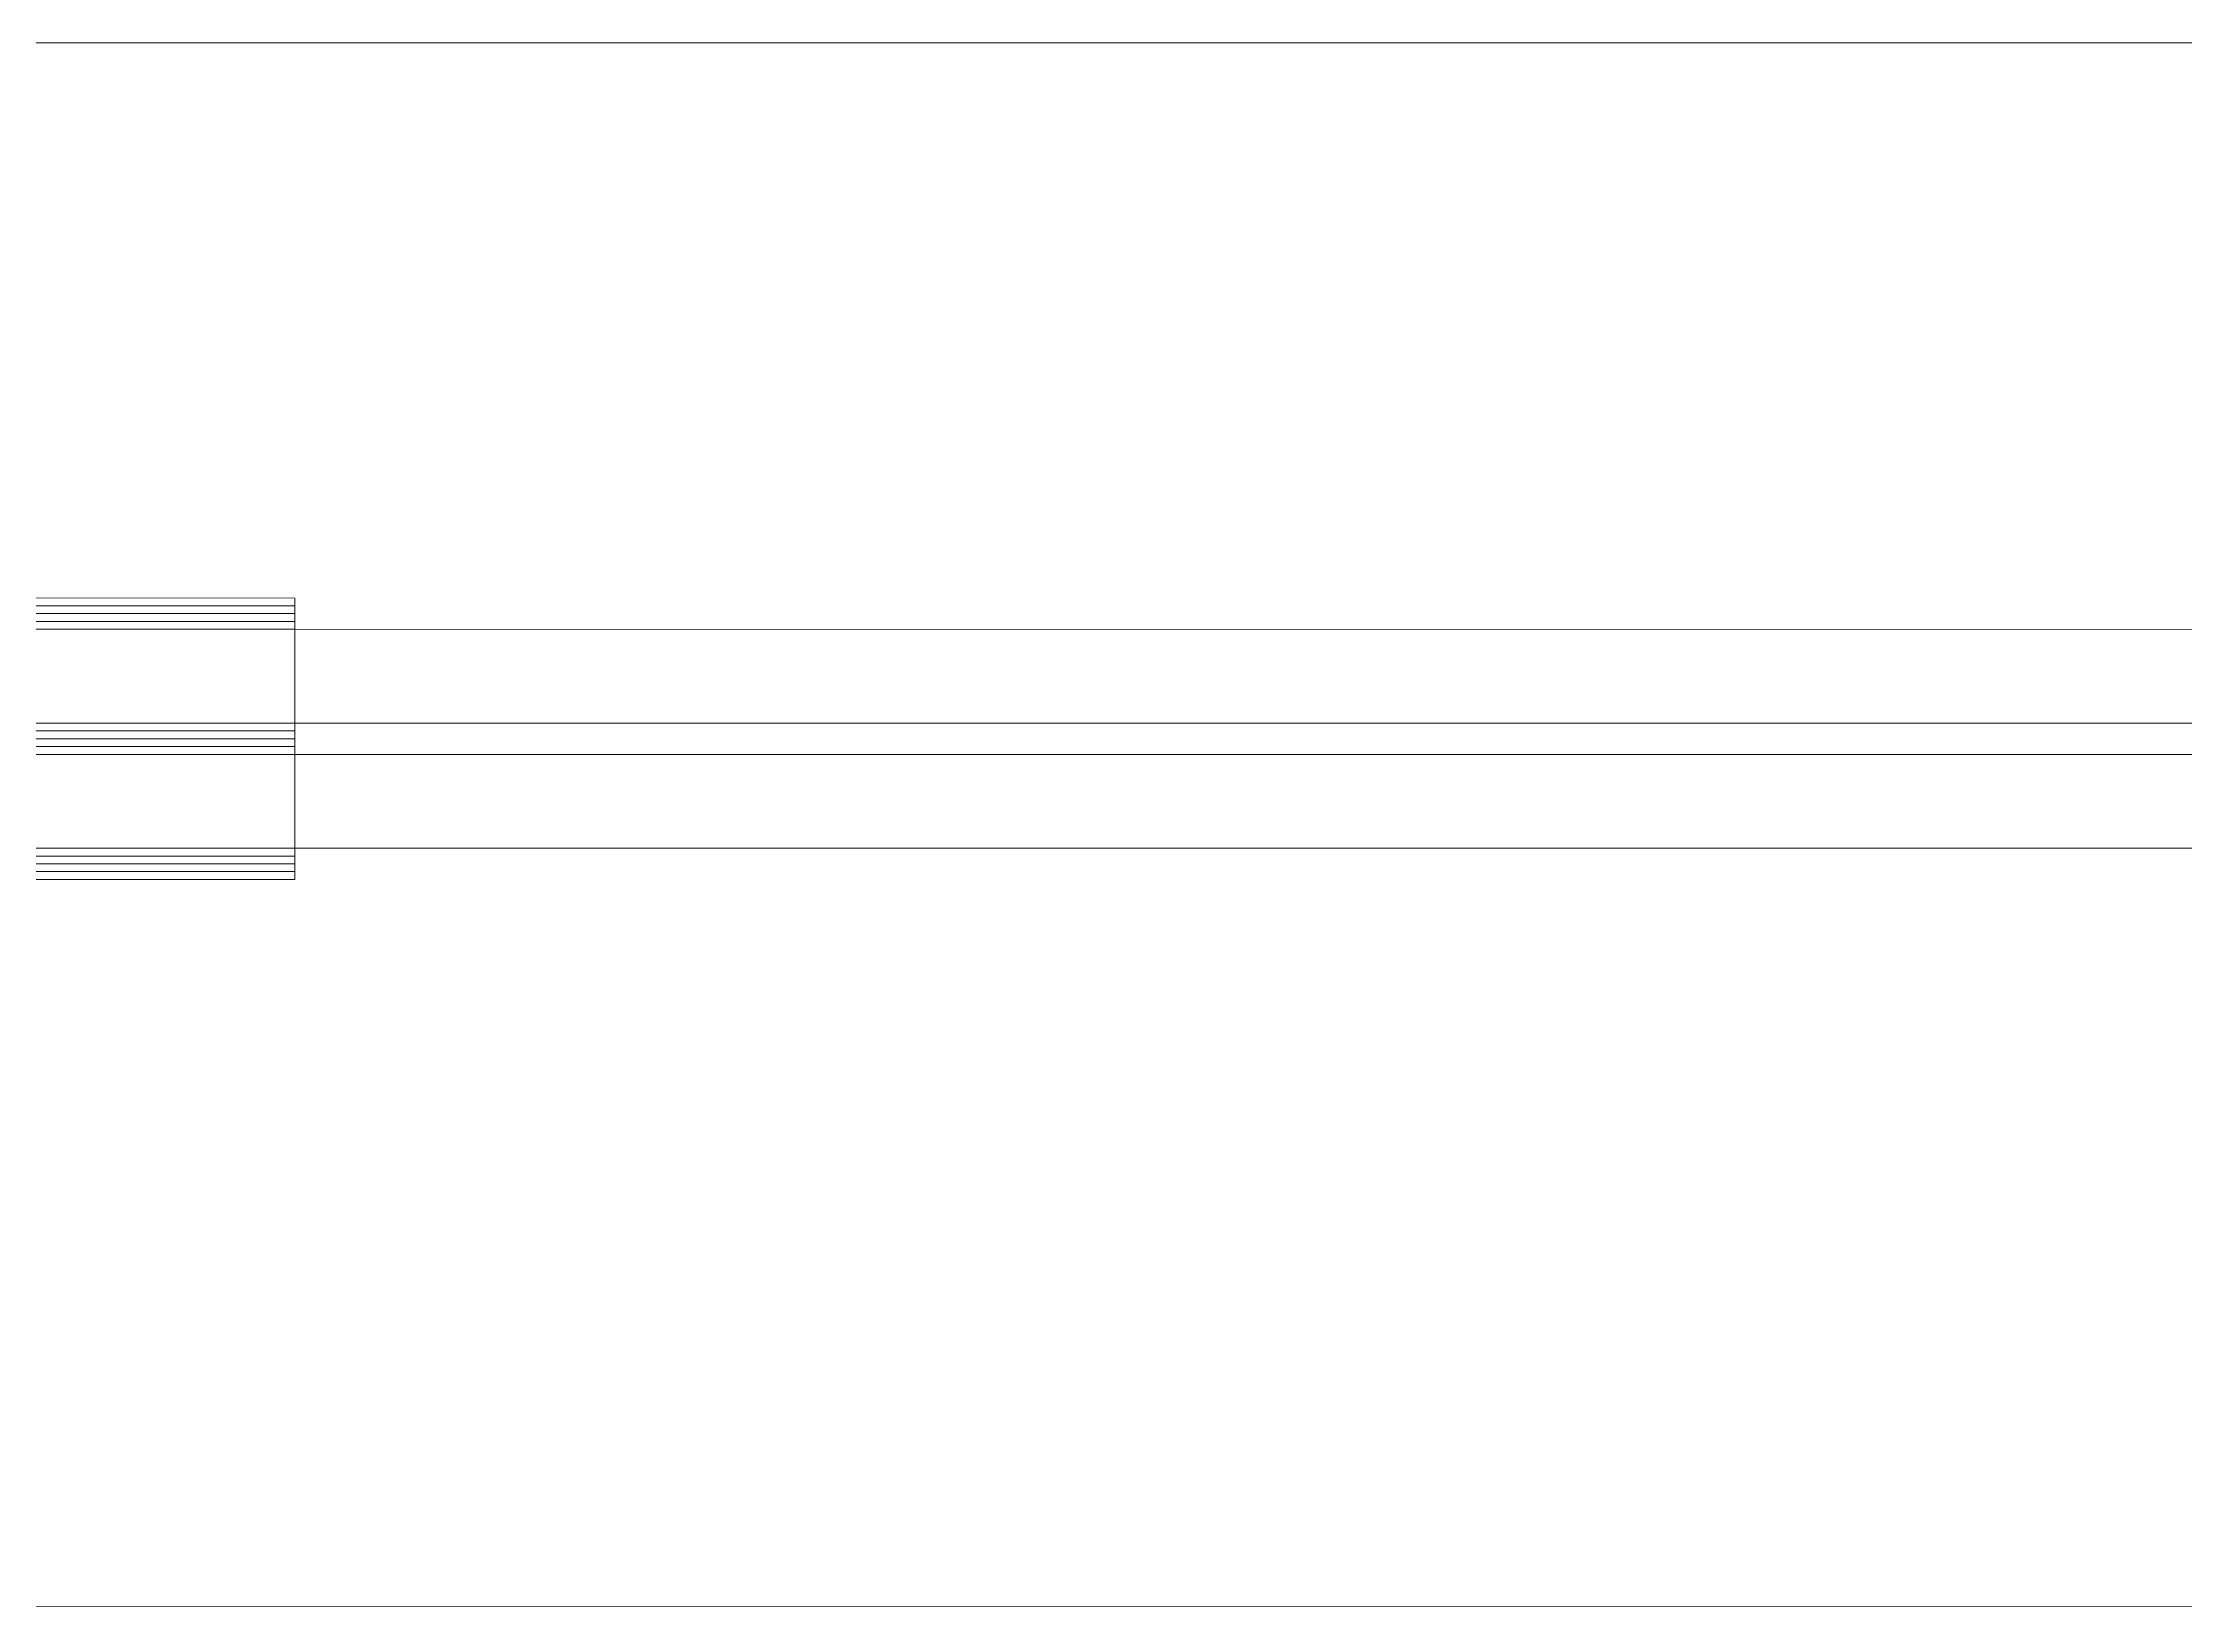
# Model space of a CAD drawing. Header units: feet. Extents: x 600 to 2744, y 411 to 1435.
# Drawn here: x 1049.54 to 1060.12, y 912.81 to 920.54 of the extents above; entities that cross this region are included whole.
import ezdxf

# ---------------------------------------------------------------- set-up
doc = ezdxf.new("R2010")
doc.units = ezdxf.units.FT
doc.layers.add('PQI-A-IN-ELEV', color=245, linetype='Continuous', lineweight=9)
doc.layers.add('PQI-A-WIN', color=140, linetype='Continuous', lineweight=13)
doc.styles.get("Standard").update_dxf_attribs({"font": 'arial.ttf'})

# ---------------------------------------------------------------- blocks, each defined once
blk = doc.blocks.new('BASIS')
for q in [(0, 2.998156985077132), (3, 0)]:
    blk.add_line((0, 0), q)
blk.add_text('BASIS', height=0.6).set_placement((0.45, 1.17))
blk = doc.blocks.new('GLASDATABASE7')
for p, q in [((-35, 0), (-35, 60)), ((-34, 0), (-34, 60)), ((-33, 0), (-33, 60)), ((-19, 0), (-19, 60)), ((-18, 0), (-18, 60)), ((-17, 0), (-17, 60)), ((-3, 0), (-3, 60)), ((-2, 0), (-2, 60)), ((-1, 0), (-1, 60)), ((1, 0), (-37, -5)), ((1, -5), (-37, 0))]:
    blk.add_line(p, q)
for points in [[(-32, 0), (-32, 60), (-36, 60), (-36, 0)], [(-32, 13.2), (-26.12, 13.2), (-26, 13.1), (-25.88, 13.2), (-20, 13.2), (-20, 60), (-32, 60)], [(-16, 0), (-16, 60), (-20, 60), (-20, 0)], [(-16, 13.2), (-10.12, 13.2), (-10, 13.1), (-9.879999999999999, 13.2), (-4, 13.2), (-4, 60), (-16, 60)], [(0, 0), (0, 60), (-4, 60), (-4, 0)], [(-21.2, 12), (-21.2, 6.897056274847714), (-23.49705627484771, 4.6), (-28.50294372515229, 4.6), (-30.8, 6.897056274847714), (-30.8, 12)], [(-5.2, 12), (-5.2, 6.897056274847714), (-7.497056274847714, 4.6), (-12.50294372515229, 4.6), (-14.8, 6.897056274847714), (-14.8, 12)], [(-20, 6.4), (-23, 3.4), (-29, 3.4), (-32, 6.4), (-32, 0), (-20, 0)], [(-4, 6.4), (-7, 3.4), (-13, 3.4), (-16, 6.4), (-16, 0), (-4, 0)], [(1, 0), (1, -5), (-37, -5), (-37, 0)], [(0, 0), (0, 0)], [(0, 0), (0, 0)]]:
    blk.add_lwpolyline(points, close=True)
blk.add_blockref('BASIS', (5, -10))
blk = doc.blocks.new('w2')
at = {"ltscale": 1000}
for p, q in [((-691.718970308706, 2.999984222420608), (-161.0464756328511, 2.999984222420608)), ((-691.7189703087133, -9.000015777579392), (-161.0464756328583, -9.000015777593944)), ((-691.718970308706, -13.00001577757939), (-161.0464756328583, -13.00001577757939)), ((-691.7189703087206, -25.00001577757939), (-161.0464756328583, -25.00001577757939))]:
    blk.add_line(p, q, dxfattribs=at)
at = {"layer": 'PQI-A-IN-ELEV', "ltscale": 1000}
for p, q in [((-1699.999999950109, 100), (1.455191522836685e-11, 100)), ((-1699.99999995008, -100), (-1.455191522836685e-11, -100))]:
    blk.add_line(p, q, dxfattribs=at)
at = {"ltscale": 1000, "rotation": 89.99999999996041}
blk.add_blockref('GLASDATABASE7', (-101.5000618866034, 6.999984222376952), dxfattribs=at)

msp = doc.modelspace()

# ---------------------------------------------------------------- block references
at = {"layer": 'PQI-A-WIN', "ltscale": 1000, "xscale": 0.03863196438221001, "yscale": 0.03863196438221001, "zscale": 0.03863196438221001, "rotation": 179.997245771198}
msp.add_blockref('w2', (1044.542876353405, 916.6751886702656), dxfattribs=at)

doc.saveas('drawing.dxf')
